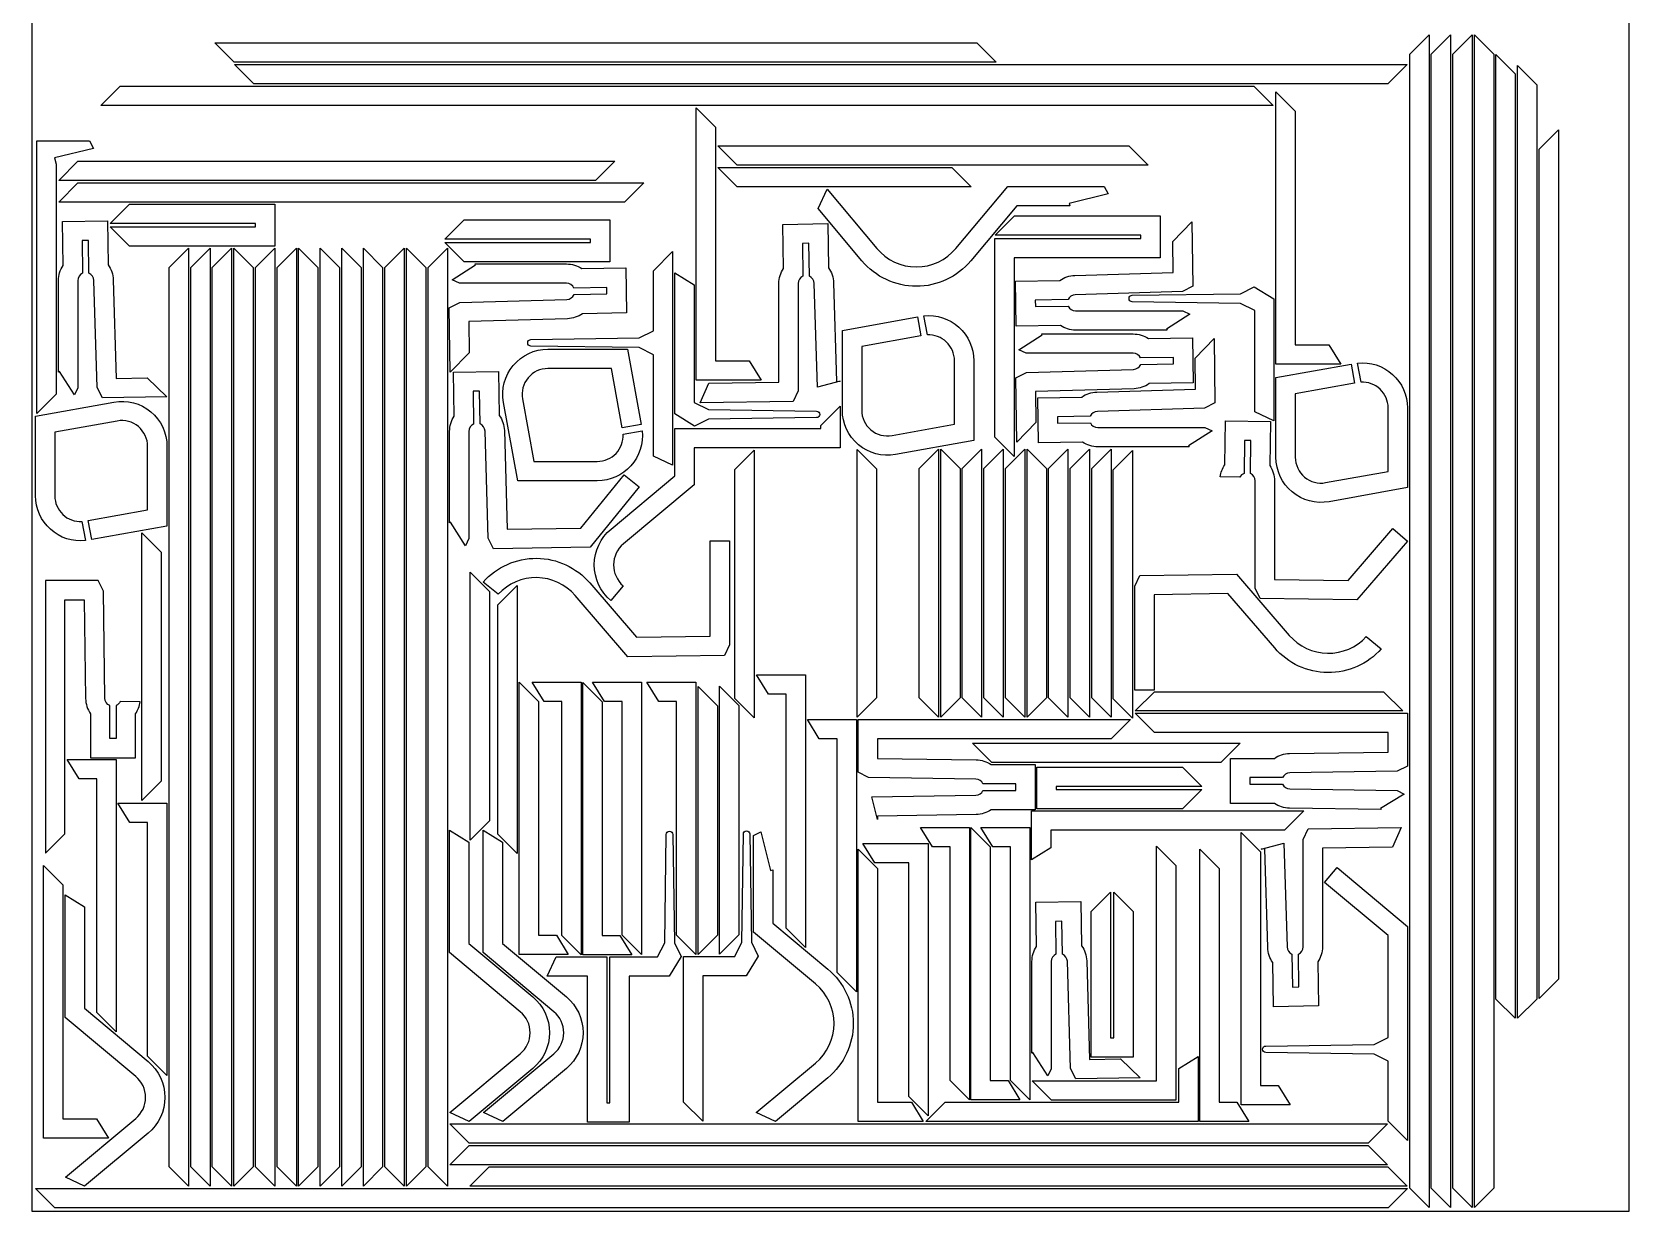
# Model space of a CAD drawing. Extents: x 0 to 496, y 0 to 832.
# Drawn here: x 0 to 496, y 0 to 366.1 of the extents above; entities that cross this region are included whole.
import ezdxf

# ---------------------------------------------------------------- set-up
doc = ezdxf.new("R2010")
doc.units = 0
doc.header["$MEASUREMENT"] = 0
doc.layers.add('PLATTE', color=5, linetype='Continuous')
doc.layers.add('SCHNITT', color=1, linetype='Continuous')

msp = doc.modelspace()

# ---------------------------------------------------------------- linework, layer by layer
at = {"layer": 'PLATTE', "flags": 128}
msp.add_lwpolyline([(496, 0), (496, 832), (0, 832), (0, 0)], close=True, dxfattribs=at)
at = {"layer": 'SCHNITT', "flags": 128}
for points in [[(56.78, 362.72), (293.46, 362.72), (299.46, 356.72), (62.78, 356.72)], [(433.88, 1.06), (427.88, 7.06), (427.88, 359.23), (433.88, 365.23)], [(440.58, 1.06), (434.58, 7.06), (434.58, 359.23), (440.58, 365.23)], [(447.27, 1.06), (441.27, 7.06), (441.27, 359.23), (447.27, 365.23)], [(447.97, 365.23), (453.97, 359.23), (453.97, 7.06), (447.97, 1.06)], [(460.67, 353.07), (460.67, 59.84), (454.67, 65.84), (454.67, 359.07)], [(427.12, 356.02), (421.12, 350.02), (68.95, 350.02), (62.95, 356.02)], [(461.37, 59.84), (461.37, 355.65), (467.37, 349.65), (467.37, 65.84)], [(21.35, 343.32), (27.35, 349.32), (379.52, 349.32), (385.52, 343.32)], [(386.27, 262.96), (386.27, 347.55), (392.27, 341.55), (392.27, 268.96), (402.77, 268.96), (406.48, 262.96)], [(206.24, 257.98), (206.24, 342.56), (212.24, 336.56), (212.24, 263.98), (222.74, 263.98), (226.45, 257.98)], [(474.07, 335.73), (474.07, 72.01), (468.07, 66.01), (468.07, 329.73)], [(7.5, 325.06), (7.54, 325.07), (7.54, 253.68), (1.54, 247.68), (1.54, 332.27), (17.92, 332.27), (19.08, 329.94), (7.03, 327)], [(346.63, 324.71), (219.01, 324.71), (213.01, 330.71), (340.63, 330.71)], [(175.02, 319.95), (8.3, 319.95), (14.3, 325.95), (181.02, 325.95)], [(291.72, 318.01), (219.01, 318.01), (213.01, 324.01), (285.72, 324.01)], [(14.3, 319.31), (190.02, 319.31), (184.02, 313.31), (8.3, 313.31)], [(30.25, 312.61), (75.46, 312.61), (75.46, 299.61), (30.25, 299.61), (24.25, 305.61), (69.46, 305.61), (69.46, 306.61), (24.25, 306.61)], [(134.26, 307.75), (179.47, 307.75), (179.47, 294.75), (134.26, 294.75), (128.26, 300.75), (173.47, 300.75), (173.47, 301.75), (128.26, 301.75)], [(299, 240.26), (299, 302.01), (344.35, 302.01), (344.35, 303.01), (299.14, 303.01), (305.14, 309.01), (350.35, 309.01), (350.35, 296.01), (305, 296.01), (305, 234.26)], [(48.63, 7.76), (42.63, 13.76), (42.63, 292.93), (48.63, 298.93)], [(55.32, 7.76), (49.32, 13.76), (49.32, 292.93), (55.32, 298.93)], [(62.02, 7.76), (56.02, 13.76), (56.02, 292.93), (62.02, 298.93)], [(62.72, 298.93), (68.72, 292.93), (68.72, 13.76), (62.72, 7.76)], [(75.42, 7.76), (69.42, 13.76), (69.42, 292.93), (75.42, 298.93)], [(82.12, 7.76), (76.12, 13.76), (76.12, 292.93), (82.12, 298.93)], [(82.82, 298.93), (88.82, 292.93), (88.82, 13.76), (82.82, 7.76)], [(89.52, 298.93), (95.52, 292.93), (95.52, 13.76), (89.52, 7.76)], [(96.22, 298.93), (102.22, 292.93), (102.22, 13.76), (96.22, 7.76)], [(102.92, 298.93), (108.92, 292.93), (108.92, 13.76), (102.92, 7.76)], [(115.62, 7.76), (109.62, 13.76), (109.62, 292.93), (115.62, 298.93)], [(116.32, 298.93), (122.32, 292.93), (122.32, 13.76), (116.32, 7.76)], [(129.02, 7.76), (123.02, 13.76), (123.02, 292.93), (129.02, 298.93)], [(218.28, 230.27), (224.28, 236.27), (224.28, 153.1), (218.28, 159.1)], [(262.3, 159.34), (256.3, 153.34), (256.3, 236.51), (262.3, 230.51)], [(275.54, 230.55), (281.54, 236.55), (281.54, 153.38), (275.54, 159.38)], [(288.24, 159.38), (282.24, 153.38), (282.24, 236.55), (288.24, 230.55)], [(288.94, 230.55), (294.94, 236.55), (294.94, 153.38), (288.94, 159.38)], [(295.63, 230.55), (301.63, 236.55), (301.63, 153.38), (295.63, 159.38)], [(302.33, 230.55), (308.33, 236.55), (308.33, 153.38), (302.33, 159.38)], [(315.03, 159.38), (309.03, 153.38), (309.03, 236.55), (315.03, 230.55)], [(315.73, 230.55), (321.73, 236.55), (321.73, 153.38), (315.73, 159.38)], [(322.43, 230.55), (328.43, 236.55), (328.43, 153.38), (322.43, 159.38)], [(329.13, 230.55), (335.13, 236.55), (335.13, 153.38), (329.13, 159.38)], [(335.83, 230.18), (341.83, 236.18), (341.83, 153.01), (335.83, 159.01)], [(40.11, 133.44), (34.11, 127.44), (34.11, 210.61), (40.11, 204.61)], [(142.09, 121.21), (136.09, 115.21), (136.09, 198.38), (142.09, 192.38)], [(144.67, 188.2), (150.67, 194.2), (150.67, 111.03), (144.67, 117.03)], [(151.36, 79.64), (151.36, 164.22), (157.36, 158.22), (157.36, 85.64), (162.86, 85.64), (166.57, 79.64)], [(170.58, 164.19), (170.58, 79.6), (164.58, 85.6), (164.58, 158.19), (159.08, 158.19), (155.37, 164.19)], [(171.07, 79.53), (171.07, 164.12), (177.07, 158.12), (177.07, 85.53), (182.57, 85.53), (186.28, 79.53)], [(189.31, 164.22), (189.31, 79.63), (183.31, 85.63), (183.31, 158.22), (177.81, 158.22), (174.11, 164.22)], [(206.17, 164.26), (206.17, 79.68), (200.17, 85.68), (200.17, 158.26), (194.67, 158.26), (190.96, 164.26)], [(240.24, 166.46), (240.24, 81.88), (234.24, 87.88), (234.24, 160.46), (228.74, 160.46), (225.04, 166.46)], [(212.87, 85.69), (206.87, 79.69), (206.87, 162.86), (212.87, 156.86)], [(219.57, 85.77), (213.57, 79.77), (213.57, 162.94), (219.57, 156.94)], [(419.77, 161.27), (425.77, 155.27), (342.6, 155.27), (348.6, 161.27)], [(256.03, 152.66), (256.03, 68.08), (250.03, 74.08), (250.03, 146.66), (244.53, 146.66), (240.83, 152.66)], [(298.06, 139.31), (292.06, 145.31), (375.24, 145.31), (369.24, 139.31)], [(26.14, 140.25), (26.14, 55.66), (20.14, 61.66), (20.14, 134.25), (14.64, 134.25), (10.93, 140.25)], [(357.28, 124.85), (312.07, 124.85), (312.07, 137.85), (357.28, 137.85), (363.28, 131.85), (318.07, 131.85), (318.07, 130.85), (363.28, 130.85)], [(41.93, 126.67), (41.93, 42.09), (35.93, 48.09), (35.93, 120.67), (30.43, 120.67), (26.72, 126.67)], [(310.42, 124.3), (395, 124.3), (389, 118.3), (316.42, 118.3), (316.42, 112.8), (310.42, 109.09)], [(291.14, 119.14), (291.14, 34.56), (285.14, 40.56), (285.14, 113.14), (279.64, 113.14), (275.93, 119.14)], [(291.63, 34.49), (291.63, 119.08), (297.63, 113.08), (297.63, 40.49), (303.13, 40.49), (306.84, 34.49)], [(309.9, 119.14), (309.9, 34.56), (303.9, 40.56), (303.9, 113.14), (298.4, 113.14), (294.69, 119.14)], [(278.28, 114.1), (278.28, 29.52), (272.28, 35.52), (272.28, 108.1), (261.78, 108.1), (258.07, 114.1)], [(375.53, 32.95), (375.53, 117.54), (381.53, 111.54), (381.53, 38.95), (387.03, 38.95), (390.74, 32.95)], [(256.62, 27.79), (256.62, 112.38), (262.62, 106.38), (262.62, 33.79), (273.12, 33.79), (276.83, 27.79)], [(310.64, 40.44), (349.25, 40.44), (349.25, 113.3), (355.25, 107.3), (355.25, 34.44), (316.64, 34.44)], [(362.74, 27.79), (362.74, 112.38), (368.74, 106.38), (368.74, 33.79), (374.24, 33.79), (377.95, 27.79)], [(3.59, 22.68), (3.59, 107.27), (9.59, 101.27), (9.59, 28.68), (20.09, 28.68), (23.79, 22.68)], [(341.95, 93.02), (341.95, 47.81), (328.95, 47.81), (328.95, 93.02), (334.95, 99.02), (334.95, 53.81), (335.95, 53.81), (335.95, 99.02)], [(362.2, 27.8), (277.62, 27.8), (283.62, 33.8), (356.2, 33.8), (356.2, 44.29), (362.2, 48)], [(420.95, 27.1), (414.95, 21.1), (135.78, 21.1), (129.78, 27.1)], [(129.78, 14.4), (135.78, 20.4), (414.95, 20.4), (420.95, 14.4)], [(135.95, 7.7), (141.95, 13.7), (421.12, 13.7), (427.12, 7.7)], [(1.06, 7), (427.15, 7), (421.15, 1), (7.06, 1)]]:
    msp.add_lwpolyline(points, close=True, dxfattribs=at)
for points in [[(262.38, 298.88, 0.467508), (286.93, 298.88), (303.03, 318.14), (333.04, 318.14), (334.2, 315.81), (322.15, 312.87), (322.33, 312.14), (305.84, 312.14), (291.54, 295.03, -0.467504), (257.78, 295.03), (244.19, 311.29), (246.99, 317.29)], [(21.9, 252.47), (20.23, 255.69), (19.24, 288.97, 0.294258), (17.7, 291.2), (17.55, 301.41), (15.55, 301.38), (15.7, 291.17, 0.294146), (14.24, 288.9), (14.24, 255.6), (13.17, 253.39), (8.54, 260.64), (8.24, 260.45), (8.24, 288.9, -0.148102), (9.67, 293.61), (9.46, 307.29), (23.46, 307.5), (23.66, 293.82, -0.148176), (25.23, 289.15), (26.15, 258.53), (35.78, 258.68), (41.87, 252.77)], [(242.96, 288.06, 0.294258), (241.43, 290.29), (241.28, 300.5), (239.28, 300.47), (239.43, 290.26, 0.294127), (237.97, 287.99), (237.97, 254.69), (236.39, 251.42), (207.49, 250.99), (210.21, 257.03), (231.97, 257.36), (231.97, 287.99, -0.148096), (233.39, 292.7), (233.19, 306.38), (247.19, 306.59), (247.39, 292.91, -0.148177), (248.96, 288.24), (249.88, 257.62), (251, 257.64), (243.93, 255.8)], [(360.53, 287.19), (357.31, 285.52), (324.03, 284.53, 0.294258), (321.8, 282.99), (311.59, 282.84), (311.62, 280.84), (321.83, 280.99, 0.294146), (324.1, 279.53), (357.4, 279.53), (359.61, 278.47), (352.36, 273.83), (352.55, 273.53), (324.1, 273.53, -0.148102), (319.39, 274.96), (305.71, 274.75), (305.5, 288.75), (319.18, 288.95, -0.148176), (323.85, 290.52), (354.47, 291.44), (354.32, 301.07), (360.23, 307.16)], [(192.98, 234.37), (192.98, 265.9), (188.6, 268.09), (154.96, 268.59, -0.985618), (154.96, 270.59), (188.6, 271.09), (192.98, 273.28), (192.98, 291.95), (198.98, 297.95), (198.98, 231.57)], [(129.62, 280.41), (132.84, 282.08), (166.12, 283.07, 0.294258), (168.35, 284.6), (178.56, 284.76), (178.53, 286.76), (168.32, 286.6, 0.294146), (166.05, 288.07), (132.75, 288.07), (130.54, 289.13), (137.79, 293.77), (137.6, 294.07), (166.05, 294.07, -0.148102), (170.76, 292.64), (184.44, 292.85), (184.65, 278.85), (170.97, 278.64, -0.148176), (166.3, 277.07), (135.68, 276.16), (135.83, 266.53), (129.92, 260.44)], [(205.68, 287.56), (205.68, 251.06), (210.06, 248.87), (243.69, 248.37, -0.985603), (243.69, 246.37), (210.06, 245.87), (205.78, 243.73), (199.68, 247.51), (199.68, 291.27)], [(379.73, 248.13), (379.73, 279.66), (375.35, 281.85), (341.71, 282.35, -0.98561), (341.71, 284.35), (375.35, 284.85), (379.62, 286.99), (385.73, 283.21), (385.73, 245.33)], [(277.01, 277.95, -0.445906), (292.51, 264.03), (292.51, 239.3), (268.16, 234.91, -0.467497), (251.68, 248.69), (251.68, 273.42), (275.04, 277.63), (276.1, 271.73), (257.68, 268.41), (257.68, 248.69, 0.4675), (267.1, 240.81), (286.51, 244.31), (286.51, 264.03, 0.429876), (278.08, 272.02)], [(305.6, 258.68), (308.82, 260.35), (342.1, 261.35, 0.294258), (344.33, 262.88), (354.54, 263.03), (354.51, 265.03), (344.3, 264.88, 0.294146), (342.03, 266.35), (308.73, 266.35), (306.52, 267.41), (313.77, 272.04), (313.58, 272.35), (342.03, 272.35, -0.148102), (346.74, 270.92), (360.42, 271.12), (360.63, 257.12), (346.95, 256.92, -0.148176), (342.28, 255.35), (311.66, 254.44), (311.81, 244.81), (305.9, 238.72)], [(367.4, 250.97), (364.19, 249.3), (330.9, 248.31, 0.294258), (328.67, 246.78), (318.46, 246.62), (318.49, 244.62), (328.7, 244.78, 0.294146), (330.98, 243.31), (364.28, 243.31), (366.48, 242.25), (359.23, 237.62), (359.43, 237.31), (330.98, 237.31, -0.148102), (326.26, 238.74), (312.58, 238.53), (312.37, 252.53), (326.05, 252.74, -0.148176), (330.72, 254.31), (361.34, 255.22), (361.2, 264.85), (367.11, 270.94)], [(189.5, 242.27, -0.445906), (175.58, 226.77), (150.85, 226.77), (146.46, 251.11, -0.467497), (160.23, 267.6), (184.97, 267.6), (189.18, 244.24), (183.28, 243.18), (179.95, 261.6), (160.23, 261.6, 0.4675), (152.36, 252.18), (155.86, 232.77), (175.58, 232.77, 0.429876), (183.57, 241.2)], [(411.69, 263.31, -0.445906), (427.18, 249.39), (427.18, 224.65), (402.84, 220.26, -0.467497), (386.35, 234.04), (386.35, 258.77), (409.71, 262.99), (410.78, 257.08), (392.35, 253.76), (392.35, 234.04, 0.4675), (401.77, 226.17), (421.18, 229.67), (421.18, 249.39, 0.429876), (412.76, 257.37)], [(129.72, 213.65), (129.72, 242.1, -0.148107), (131.15, 246.82), (130.94, 260.49), (144.94, 260.7), (145.15, 247.03, -0.148187), (146.71, 242.35), (147.63, 211.74), (170.49, 212.08), (183.9, 228.62), (188.56, 224.85), (173.38, 206.12), (143.38, 205.67), (141.71, 208.89), (140.72, 242.17, 0.294265), (139.18, 244.41), (139.03, 254.61), (137.03, 254.58), (137.18, 244.38, 0.294176), (135.72, 242.1), (135.72, 208.8), (134.66, 206.6), (130.02, 213.85)], [(16.59, 208.17, -0.445906), (1.1, 222.09), (1.1, 246.82), (25.44, 251.21, -0.467497), (41.93, 237.43), (41.93, 212.7), (18.57, 208.49), (17.5, 214.39), (35.93, 217.71), (35.93, 237.43, 0.4675), (26.51, 245.31), (7.1, 241.81), (7.1, 222.09, 0.429876), (15.52, 214.1)], [(179.76, 189.56, -0.46541), (179.84, 211.75), (199.64, 228.3), (199.64, 243.03), (244.99, 243.03), (244.99, 243.89), (250.99, 249.89), (250.99, 237.03), (205.64, 237.03), (205.64, 225.49), (183.69, 207.14, 0.463934), (183.61, 194.16)], [(411.46, 189.74), (381.46, 190.19), (379.88, 193.46), (379.88, 226.76, 0.294258), (378.42, 229.03), (378.57, 239.24), (376.57, 239.27), (376.42, 229.06, 0.18521), (375.12, 227.83), (368.98, 228.01, -0.118089), (370.46, 231.68), (370.66, 245.36), (384.66, 245.15), (384.45, 231.47, -0.148177), (385.88, 226.76), (385.88, 196.13), (408.74, 195.79), (422.65, 211.92), (427.19, 208.01)], [(216.66, 175.82), (215.08, 172.55), (185.08, 172.11), (168.7, 191.12, 0.448592), (144.8, 191.52), (140.13, 195.3, -0.453725), (173.24, 195.04), (187.79, 178.15), (210.66, 178.49), (210.66, 208.12), (216.66, 208.12)], [(33.6, 158.12), (27.45, 158.21, -0.185218), (26.17, 156.95), (26.17, 146.74), (24.17, 146.74), (24.17, 156.95, -0.294258), (22.67, 159.21), (22.18, 192.5), (20.56, 195.74), (4.17, 195.74), (4.17, 111.16), (10.17, 117.16), (10.17, 189.74), (16.22, 189.74), (16.67, 159.12, 0.148177), (18.17, 154.42), (18.17, 140.74), (32.17, 140.74), (32.17, 154.42, 0.118092)], [(342.53, 194.06), (344.11, 197.32), (374.11, 197.77), (390.49, 178.76, 0.448592), (414.39, 178.36), (419.06, 174.58, -0.453725), (385.95, 174.84), (371.39, 191.73), (348.53, 191.39), (348.53, 161.76), (342.53, 161.76)], [(419, 124.64), (390.55, 125.07, -0.148097), (385.86, 126.57), (372.18, 126.57), (372.18, 140.57), (385.86, 140.57, -0.148187), (390.55, 142.07), (421.18, 142.52), (421.18, 148.57), (348.59, 148.57), (342.59, 154.57), (427.18, 154.57), (427.18, 138.19), (423.94, 136.56), (390.64, 136.07, 0.294268), (388.39, 134.57), (378.18, 134.57), (378.18, 132.57), (388.39, 132.57, 0.294139), (390.64, 131.07), (423.94, 130.57), (426.13, 129.47), (418.81, 124.95)], [(293.1, 129.12, 0.294258), (295.36, 130.62), (305.57, 130.62), (305.57, 132.62), (295.36, 132.62, 0.294149), (293.1, 134.11), (259.81, 134.61), (256.57, 136.23), (256.57, 152.62), (341.15, 152.62), (335.15, 146.62), (262.57, 146.62), (262.57, 140.57), (293.19, 140.11, -0.148102), (297.89, 138.62), (311.57, 138.62), (311.57, 124.62), (297.89, 124.62, -0.148177), (293.19, 123.12), (262.57, 122.66), (262.57, 121.54), (260.83, 128.63)], [(389.78, 81.99, 0.294256), (391.31, 79.76), (391.46, 69.55), (393.46, 69.58), (393.31, 79.79, 0.294128), (394.77, 82.07), (394.77, 115.37), (396.35, 118.63), (425.25, 119.06), (422.53, 113.02), (400.77, 112.7), (400.77, 82.07, -0.148097), (399.35, 77.35), (399.55, 63.67), (385.55, 63.46), (385.35, 77.14, -0.148176), (383.78, 81.81), (382.86, 112.43), (381.74, 112.41), (388.81, 114.25)], [(135.72, 114.57), (135.72, 83.06), (155.52, 66.51, -0.467509), (155.52, 44.26), (135.8, 27.78), (129.8, 30.58), (151.67, 48.86, 0.467514), (151.67, 61.9), (129.72, 80.25), (129.72, 118.28)], [(146.17, 114.57), (146.17, 83.06), (165.97, 66.51, -0.467509), (165.97, 44.26), (146.25, 27.78), (140.25, 30.58), (162.12, 48.86, 0.467514), (162.12, 61.9), (140.17, 80.25), (140.17, 118.28)], [(197.87, 72.94), (185.51, 72.94), (185.51, 27.59), (172.51, 27.59), (172.51, 72.94), (159.99, 72.94), (162.79, 78.94), (178.51, 78.94), (178.51, 33.59), (179.51, 33.59), (179.51, 78.94), (194.32, 78.94), (196.5, 83.32), (197.01, 116.95, -0.985618), (199.01, 116.95), (199.51, 83.32), (201.64, 79.05)], [(202.34, 33.86), (202.34, 79.07), (218.24, 79.07), (220.43, 83.45), (220.93, 117.08, -0.985464), (222.93, 117.08), (223.43, 83.45), (225.57, 79.17), (221.8, 73.07), (208.34, 73.07), (208.34, 27.86)], [(243.35, 45.97, 0.467509), (243.35, 70.53), (224.09, 86.63), (224.09, 116.63), (226.41, 117.8), (229.35, 105.75), (230.09, 105.93), (230.09, 89.43), (247.19, 75.13, -0.467505), (247.19, 41.37), (230.93, 27.78), (224.93, 30.58)], [(405.31, 106.65), (427.18, 88.37), (427.18, 21.88), (421.18, 27.88), (421.18, 46.54), (416.8, 48.73), (383.17, 49.24, -0.98561), (383.17, 51.24), (416.8, 51.74), (421.18, 53.93), (421.18, 85.56), (401.46, 102.05)], [(16.29, 94.48), (16.29, 62.96), (36.09, 46.41, -0.467509), (36.09, 24.16), (16.37, 7.68), (10.37, 10.49), (32.24, 28.76, 0.467513), (32.24, 41.81), (10.29, 60.15), (10.29, 98.19)], [(324.22, 41.04), (322.55, 44.26), (321.56, 77.54, 0.294258), (320.03, 79.77), (319.87, 89.98), (317.87, 89.95), (318.03, 79.74, 0.294146), (316.56, 77.47), (316.56, 44.17), (315.5, 41.96), (310.87, 49.21), (310.56, 49.02), (310.56, 77.47, -0.148102), (311.99, 82.18), (311.79, 95.86), (325.78, 96.07), (325.99, 82.39, -0.148176), (327.56, 77.72), (328.47, 47.1), (338.1, 47.25), (344.19, 41.34)]]:
    msp.add_lwpolyline(points, format="xyb", close=True, dxfattribs=at)

doc.saveas('drawing.dxf')
